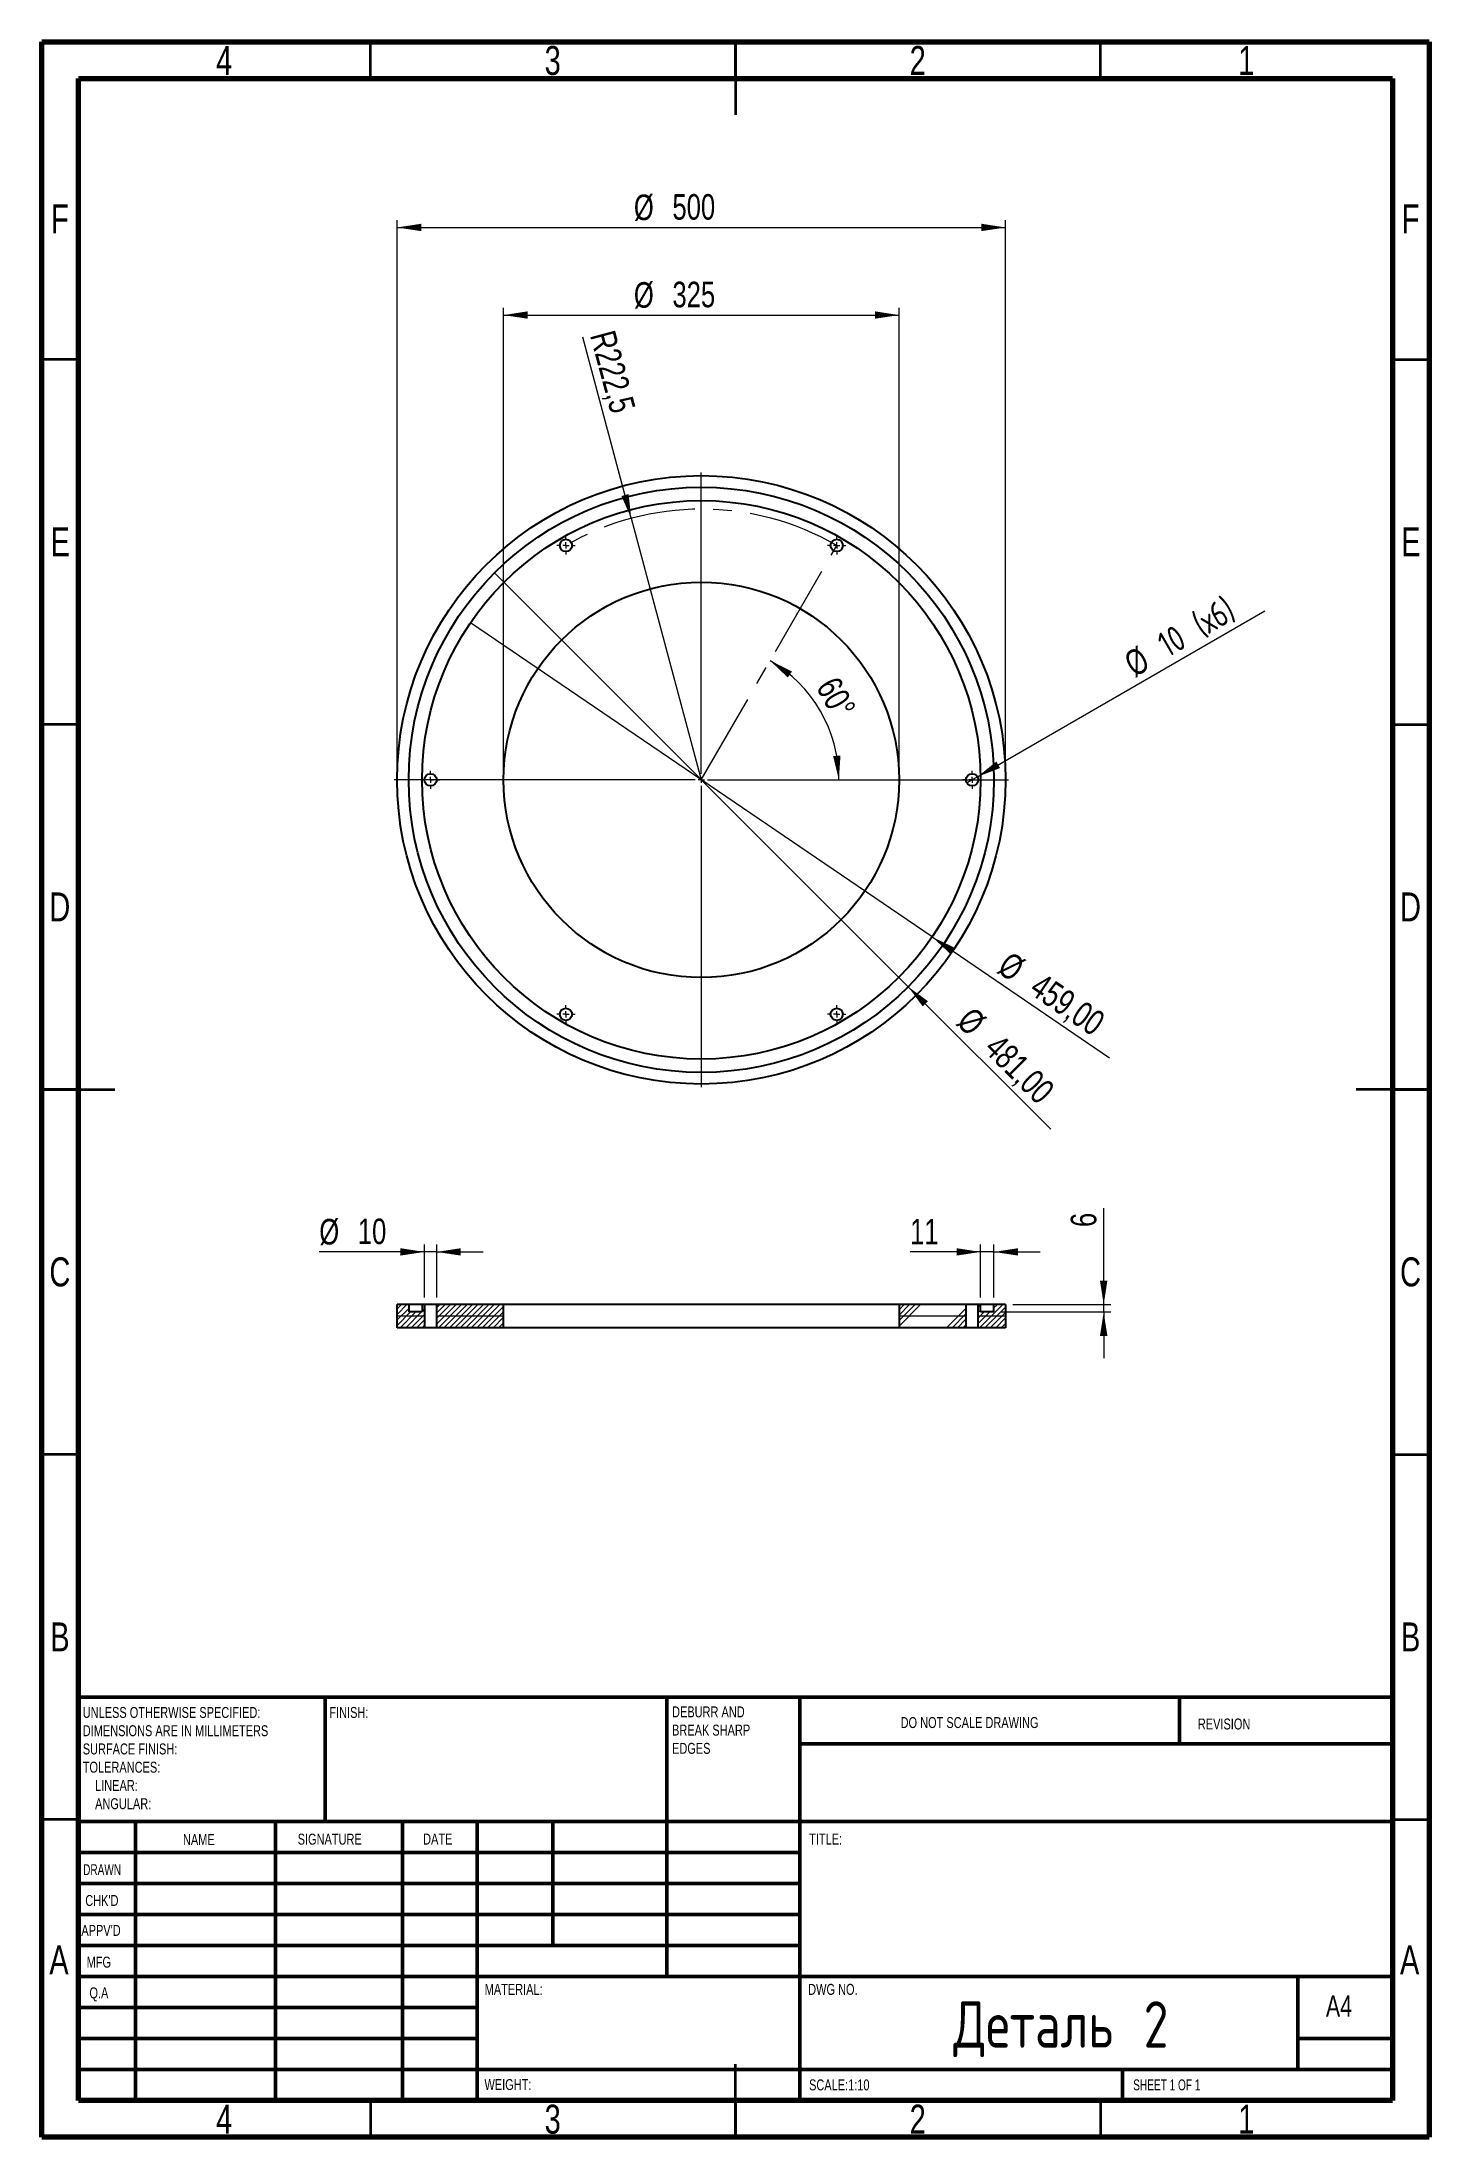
# Model space of a CAD drawing. Header units: millimetres. Extents: x 15 to 205, y 5 to 292.
import ezdxf

# ---------------------------------------------------------------- set-up
doc = ezdxf.new("R2010")
doc.units = ezdxf.units.MM
doc.linetypes.add('CENTERX2', pattern=[20.32, 12.7, -2.54, 2.54, -2.54])
doc.styles.add('SLDTEXTSTYLE0', font='TXT', dxfattribs={"width": 0.75})
doc.styles.add('SLDTEXTSTYLE1', font='TXT', dxfattribs={"width": 0.686449})
doc.styles.add('SLDTEXTSTYLE2', font='TXT', dxfattribs={"width": 0.6875})
doc.styles.add('SLDTEXTSTYLE3', font='TXT', dxfattribs={"width": 0.75, "bigfont": 'bigfont'})
doc.dimstyles.new('SLDDIMSTYLE0', dxfattribs={"dimtxt": 3.5, "dimasz": 3.302, "dimexe": 0, "dimexo": 0.0625, "dimgap": 0.875, "dimtad": 1, "dimdec": 1, "dimlfac": 6, "dimrnd": 1e-09, "dimzin": 12, "dimdsep": 46, "dimtxsty": 'SLDTEXTSTYLE0', "dimsah": 1, "dimcen": 0, "dimadec": 0, "dimazin": 3, "dimtfac": 1, "dimtdec": 1, "dimtofl": 0, "dimtmove": 0, "dimatfit": 3, "dimfxl": 1, "dimfrac": 2, "dimtolj": 1, "dimtzin": 12, "dimarcsym": 0})
doc.dimstyles.new('SLDDIMSTYLE1', dxfattribs={"dimtxt": 3.5, "dimasz": 3.302, "dimexe": 0, "dimexo": 0.0625, "dimgap": 0.875, "dimtad": 1, "dimdec": 4, "dimlfac": 6, "dimzin": 12, "dimdsep": 46, "dimtxsty": 'SLDTEXTSTYLE0', "dimsah": 1, "dimcen": 0.09, "dimazin": 3, "dimtfac": 1, "dimtofl": 0, "dimtmove": 0, "dimatfit": 3, "dimfxl": 1, "dimfrac": 2, "dimtolj": 1, "dimtzin": 12, "dimarcsym": 0})
doc.dimstyles.new('SLDDIMSTYLE2', dxfattribs={"dimtxt": 3.5, "dimasz": 3.302, "dimexe": 0, "dimexo": 0.0625, "dimgap": 0.875, "dimtad": 1, "dimdec": 0, "dimlfac": 6, "dimrnd": 1e-09, "dimzin": 12, "dimdsep": 46, "dimtxsty": 'SLDTEXTSTYLE0', "dimsah": 1, "dimcen": 0.09, "dimadec": 0, "dimazin": 3, "dimtfac": 1, "dimtdec": 0, "dimtofl": 0, "dimtmove": 0, "dimatfit": 3, "dimfxl": 1, "dimfrac": 2, "dimtolj": 1, "dimtzin": 12, "dimarcsym": 0})
doc.dimstyles.new('SLDDIMSTYLE3', dxfattribs={"dimtxt": 3.5, "dimasz": 3.302, "dimexe": 0, "dimexo": 0.0625, "dimgap": 0.875, "dimtad": 1, "dimdec": 0, "dimlfac": 6, "dimrnd": 1e-09, "dimzin": 12, "dimdsep": 46, "dimtxsty": 'SLDTEXTSTYLE0', "dimblk1": 'NONE', "dimsah": 1, "dimcen": 0, "dimadec": 0, "dimazin": 3, "dimtfac": 1, "dimtdec": 0, "dimtmove": 0, "dimatfit": 3, "dimldrblk": 'NONE', "dimfxl": 1, "dimfrac": 2, "dimtolj": 1, "dimtzin": 12, "dimarcsym": 0})
doc.dimstyles.new('SLDDIMSTYLE4', dxfattribs={"dimtxt": 3.5, "dimasz": 3.302, "dimexe": 0, "dimexo": 0.0625, "dimgap": 0.875, "dimtad": 1, "dimlfac": 6, "dimrnd": 1e-09, "dimzin": 12, "dimdsep": 46, "dimtxsty": 'SLDTEXTSTYLE0', "dimblk1": 'NONE', "dimsah": 1, "dimcen": 0, "dimadec": 0, "dimazin": 3, "dimtfac": 1, "dimtmove": 0, "dimatfit": 3, "dimldrblk": 'NONE', "dimfxl": 1, "dimfrac": 2, "dimtolj": 1, "dimtzin": 12, "dimarcsym": 0})
doc.dimstyles.new('SLDDIMSTYLE5', dxfattribs={"dimtxt": 3.5, "dimasz": 3.302, "dimexe": 0, "dimexo": 0.0625, "dimgap": 0.875, "dimtad": 1, "dimdec": 0, "dimlfac": 6, "dimrnd": 1e-09, "dimzin": 12, "dimdsep": 46, "dimtxsty": 'SLDTEXTSTYLE0', "dimsah": 1, "dimcen": 0.09, "dimadec": 0, "dimazin": 3, "dimtfac": 1, "dimtdec": 0, "dimtmove": 0, "dimatfit": 0, "dimfxl": 1, "dimfrac": 2, "dimtolj": 1, "dimtzin": 12, "dimarcsym": 0})
pattern_1 = [(0, (0, 0), (0, 3.175), []), (135, (1.5875, -1.5875), (-6.35, -6.35), [4.49013, -4.49013]), (135, (2.381, -1.5875), (-6.35, -6.35), [4.49013, -4.49013]), (135, (3.175, -1.5875), (-6.35, -6.35), [4.49013, -4.49013])]

# ---------------------------------------------------------------- blocks, each defined once
blk = doc.blocks.new('SW_NOTE_0')
at = {"color": 0, "linetype": 'Continuous', "lineweight": 0, "char_height": 1.5, "attachment_point": 1, "style": 'SLDTEXTSTYLE0'}
for s, insert in [('UNLESS OTHERWISE SPECIFIED:', (0, 1.93)), ('DIMENSIONS ARE IN MILLIMETERS', (0, -0.57)), ('TOLERANCES:', (0, -5.57)), ('SURFACE FINISH:', (0, -3.07)), ('LINEAR:', (1.69, -8.07)), ('ANGULAR:', (1.69, -10.57))]:
    blk.add_mtext(s, dxfattribs=dict(at, insert=insert))
blk = doc.blocks.new('SW_NOTE_0_1')
at = {"color": 0, "linetype": 'Continuous', "lineweight": 0, "char_height": 1.5, "attachment_point": 1, "style": 'SLDTEXTSTYLE0'}
for s, insert in [('DEBURR AND', (0, 1.93)), ('BREAK SHARP', (0, -0.57)), ('EDGES', (0, -3.07))]:
    blk.add_mtext(s, dxfattribs=dict(at, insert=insert))
blk = doc.blocks.new('_D')
at = {"color": 7, "linetype": 'Continuous', "lineweight": 0}
for q in [(89.07, 251.56), (105.32, 190.92)]:
    blk.add_line((95.72, 226.74), q, dxfattribs=at)
at = {"color": 7, "linetype": 'Continuous', "lineweight": 18}
blk.add_solid([(95.72, 226.74), (95.36, 230.06), (94.38, 229.79)], dxfattribs=at)
at = {"color": 7, "linetype": 'Continuous', "lineweight": 18, "insert": (93.43, 252.73), "char_height": 3.5, "attachment_point": 1, "rotation": 285, "style": 'SLDTEXTSTYLE0'}
blk.add_mtext('R222,5', dxfattribs=at)
blk = doc.blocks.new('_D_1')
at = {"color": 7, "linetype": 'Continuous', "lineweight": 18}
blk.add_arc((105.32, 190.92), 18.84, 0, 60, dxfattribs=at)
for points in [[(114.74, 207.24), (117.16, 204.93), (117.74, 205.76)], [(124.16, 190.92), (124.38, 194.25), (123.37, 194.16)]]:
    blk.add_solid(points, dxfattribs=at)
at = {"color": 7, "linetype": 'Continuous', "lineweight": 18, "insert": (124.02, 205.34), "char_height": 3.5, "attachment_point": 1, "rotation": 299.0673, "style": 'SLDTEXTSTYLE0'}
blk.add_mtext('60°', dxfattribs=at)
blk = doc.blocks.new('_D_2')
at = {"color": 7, "linetype": 'Continuous', "lineweight": 0}
for p, q in [((63.65, 191.92), (63.65, 267.58)), ((146.99, 191.92), (146.99, 267.58)), ((63.65, 266.58), (146.99, 266.58))]:
    blk.add_line(p, q, dxfattribs=at)
at = {"color": 7, "linetype": 'Continuous', "lineweight": 18}
for points in [[(63.65, 266.58), (66.96, 266.08), (66.96, 267.09)], [(146.99, 266.58), (143.68, 267.09), (143.68, 266.08)]]:
    blk.add_solid(points, dxfattribs=at)
at = {"color": 7, "linetype": 'Continuous', "lineweight": 18, "char_height": 3.5, "attachment_point": 1, "style": 'SLDTEXTSTYLE0'}
for s, insert in [('%%c', (96.08, 271.09)), ('500', (101.36, 271.15))]:
    blk.add_mtext(s, dxfattribs=dict(at, insert=insert))
blk = doc.blocks.new('_D_3')
at = {"color": 7, "linetype": 'Continuous', "lineweight": 0}
for p, q in [((78.24, 191.92), (78.24, 255.58)), ((132.4, 191.92), (132.4, 255.58)), ((78.24, 254.58), (132.4, 254.58))]:
    blk.add_line(p, q, dxfattribs=at)
at = {"color": 7, "linetype": 'Continuous', "lineweight": 18}
for points in [[(78.24, 254.58), (81.54, 254.08), (81.54, 255.09)], [(132.4, 254.58), (129.1, 255.09), (129.1, 254.08)]]:
    blk.add_solid(points, dxfattribs=at)
at = {"color": 7, "linetype": 'Continuous', "lineweight": 18, "char_height": 3.5, "attachment_point": 1, "style": 'SLDTEXTSTYLE0'}
for s, insert in [('%%c', (96.08, 259.09)), ('325', (101.36, 259.15))]:
    blk.add_mtext(s, dxfattribs=dict(at, insert=insert))
blk = doc.blocks.new('_D_4')
at = {"color": 7, "linetype": 'Continuous', "lineweight": 0}
for q in [(182.49, 214.06), (141.68, 190.5)]:
    blk.add_line((143.13, 191.33), q, dxfattribs=at)
at = {"color": 7, "linetype": 'Continuous', "lineweight": 18}
blk.add_solid([(143.13, 191.33), (146.24, 192.54), (145.73, 193.42)], dxfattribs=at)
at = {"color": 7, "linetype": 'Continuous', "lineweight": 18, "char_height": 3.5, "attachment_point": 1, "rotation": 30}
for s, insert, style in [('10 (х6)', (167.45, 210.64), 'SLDTEXTSTYLE3'), ('%%c', (162.9, 207.95), 'SLDTEXTSTYLE0')]:
    blk.add_mtext(s, dxfattribs=dict(at, insert=insert, style=style))
blk = doc.blocks.new('_None')
blk = doc.blocks.new('_D_5')
at = {"color": 7, "linetype": 'Continuous', "lineweight": 0}
for q in [(76.98, 219.26), (153.18, 143.06)]:
    blk.add_line((133.66, 162.57), q, dxfattribs=at)
at = {"color": 7, "linetype": 'Continuous', "lineweight": 18}
blk.add_solid([(133.66, 162.57), (135.64, 159.88), (136.36, 160.6)], dxfattribs=at)
at = {"color": 7, "linetype": 'Continuous', "lineweight": 18, "char_height": 3.5, "attachment_point": 1, "rotation": 315, "style": 'SLDTEXTSTYLE0'}
for s, insert in [('%%c', (142.58, 160.03)), ('481,00', (146.35, 156.34))]:
    blk.add_mtext(s, dxfattribs=dict(at, insert=insert))
blk = doc.blocks.new('_D_6')
at = {"color": 7, "linetype": 'Continuous', "lineweight": 0}
for q in [(73.7, 212.44), (161.22, 152.86)]:
    blk.add_line((136.94, 169.39), q, dxfattribs=at)
at = {"color": 7, "linetype": 'Continuous', "lineweight": 18}
blk.add_solid([(136.94, 169.39), (139.38, 167.11), (139.95, 167.95)], dxfattribs=at)
at = {"color": 7, "linetype": 'Continuous', "lineweight": 18, "char_height": 3.5, "attachment_point": 1, "rotation": 325.7544, "style": 'SLDTEXTSTYLE0'}
for s, insert in [('%%c', (147.64, 167.56)), ('459,00', (152.03, 164.64))]:
    blk.add_mtext(s, dxfattribs=dict(at, insert=insert))
blk = doc.blocks.new('SW_CENTERMARKSYMBOL_0')
at = {"color": 0, "linetype": 'Continuous', "lineweight": 18}
for p, q in [((0, 0.83), (0, 42.08)), ((-0.83, 0), (-42.08, 0)), ((0, 0), (-0.42, 0)), ((0, 0), (0, 0.42)), ((0, 0), (0, -0.42)), ((0, 0), (0.42, 0)), ((0.83, 0), (42.08, 0)), ((0, -0.83), (0, -42.08))]:
    blk.add_line(p, q, dxfattribs=at)
blk = doc.blocks.new('SW_CENTERMARKSYMBOL_1')
at = {"color": 0, "linetype": 'Continuous', "lineweight": 18}
for p, q in [((-0.83, 0), (-1.25, 0)), ((0, 0), (-0.42, 0)), ((0, 0.83), (0, 1.25)), ((0, 0), (0, 0.42)), ((0, 0), (0, -0.42)), ((0, 0), (0.42, 0)), ((0.83, 0), (1.25, 0)), ((0, -0.83), (0, -1.25))]:
    blk.add_line(p, q, dxfattribs=at)
blk = doc.blocks.new('SW_CENTERMARKSYMBOL_2')
at = {"color": 0, "linetype": 'Continuous', "lineweight": 18}
for p, q in [((-0.83, 0), (-1.25, 0)), ((0, 0), (-0.42, 0)), ((0, 0.83), (0, 1.25)), ((0, 0), (0, 0.42)), ((0, 0), (0, -0.42)), ((0, 0), (0.42, 0)), ((0.83, 0), (1.25, 0)), ((0, -0.83), (0, -1.25))]:
    blk.add_line(p, q, dxfattribs=at)
blk = doc.blocks.new('SW_CENTERMARKSYMBOL_3')
at = {"color": 0, "linetype": 'Continuous', "lineweight": 18}
for p, q in [((-0.83, 0), (-1.25, 0)), ((0, 0), (-0.42, 0)), ((0, 0.83), (0, 1.25)), ((0, 0), (0, 0.42)), ((0, 0), (0, -0.42)), ((0, 0), (0.42, 0)), ((0.83, 0), (1.25, 0)), ((0, -0.83), (0, -1.25))]:
    blk.add_line(p, q, dxfattribs=at)
blk = doc.blocks.new('SW_CENTERMARKSYMBOL_4')
at = {"color": 0, "linetype": 'Continuous', "lineweight": 18}
for p, q in [((-0.83, 0), (-1.25, 0)), ((0, 0), (-0.42, 0)), ((0, 0.83), (0, 1.25)), ((0, 0), (0, 0.42)), ((0, 0), (0, -0.42)), ((0, 0), (0.42, 0)), ((0.83, 0), (1.25, 0)), ((0, -0.83), (0, -1.25))]:
    blk.add_line(p, q, dxfattribs=at)
blk = doc.blocks.new('SW_CENTERMARKSYMBOL_5')
at = {"color": 0, "linetype": 'Continuous', "lineweight": 18}
for p, q in [((-0.83, 0), (-1.25, 0)), ((0, 0), (-0.42, 0)), ((0, 0.83), (0, 1.25)), ((0, 0), (0, 0.42)), ((0, 0), (0, -0.42)), ((0, 0), (0.42, 0)), ((0.83, 0), (1.25, 0)), ((0, -0.83), (0, -1.25))]:
    blk.add_line(p, q, dxfattribs=at)
blk = doc.blocks.new('SW_CENTERMARKSYMBOL_6')
at = {"color": 0, "linetype": 'Continuous', "lineweight": 18}
for p, q in [((-0.83, 0), (-1.25, 0)), ((0, 0), (-0.42, 0)), ((0, 0.83), (0, 1.25)), ((0, 0), (0, 0.42)), ((0, 0), (0, -0.42)), ((0, 0), (0.42, 0)), ((0.83, 0), (1.25, 0)), ((0, -0.83), (0, -1.25))]:
    blk.add_line(p, q, dxfattribs=at)
blk = doc.blocks.new('SW_HATCH_0')
at = {"color": 0, "linetype": 'Continuous', "lineweight": 0}
for p, q in [((0, 0), (-0.59, -0.59)), ((0.75, 0), (-0.59, -1.34)), ((2.99, 0), (2.82, -0.17)), ((0.99, -0.51), (-0.59, -2.09)), ((1.25, -1), (-0.59, -2.84)), ((1.99, -1), (-0.17, -3.17)), ((2.74, -1), (0.58, -3.17)), ((3.16, -1.33), (1.32, -3.17)), ((3.16, -2.08), (2.07, -3.17)), ((3.16, -0.59), (2.82, -0.92)), ((3.16, -2.83), (2.82, -3.17))]:
    blk.add_line(p, q, dxfattribs=at)
blk = doc.blocks.new('SW_HATCH_1')
at = {"color": 0, "linetype": 'Continuous', "lineweight": 0}
for p, q in [((0, 0), (-0.42, -0.42)), ((0.75, 0), (-0.42, -1.16)), ((1.5, 0), (-0.42, -1.91)), ((2.25, 0), (-0.42, -2.66)), ((2.99, 0), (-0.17, -3.17)), ((3.74, 0), (0.58, -3.17)), ((4.49, 0), (1.32, -3.17)), ((5.24, 0), (2.07, -3.17)), ((5.99, 0), (2.82, -3.17)), ((6.74, 0), (3.57, -3.17)), ((7.48, 0), (4.32, -3.17)), ((8.23, 0), (5.07, -3.17)), ((8.75, -0.23), (5.81, -3.17)), ((8.75, -0.98), (6.56, -3.17)), ((8.75, -1.73), (7.31, -3.17)), ((8.75, -2.47), (8.06, -3.17))]:
    blk.add_line(p, q, dxfattribs=at)
blk = doc.blocks.new('SW_HATCH_2')
at = {"color": 0, "linetype": 'Continuous', "lineweight": 0}
for p, q in [((0, 0), (-0.69, -0.69)), ((0.75, 0), (-0.69, -1.44)), ((1.5, 0), (-0.69, -2.19)), ((2.25, 0), (-0.69, -2.94)), ((8.47, -0.51), (5.81, -3.17)), ((8.47, -1.25), (6.56, -3.17)), ((8.47, -2), (7.31, -3.17)), ((8.47, -2.75), (8.06, -3.17))]:
    blk.add_line(p, q, dxfattribs=at)
blk = doc.blocks.new('SW_HATCH_3')
at = {"color": 0, "linetype": 'Continuous', "lineweight": 0}
for p, q in [((0, 0), (-0.33, -0.33)), ((3, 0), (-0.17, -3.16)), ((2.25, 0), (1.83, -0.41)), ((0, -0.75), (-0.33, -1.08)), ((0.5, -1), (-0.33, -1.83)), ((1.25, -1), (-0.33, -2.58)), ((3.42, -0.33), (0.58, -3.16)), ((3.42, -1.07), (1.33, -3.16)), ((3.42, -1.82), (2.07, -3.16)), ((3.42, -2.57), (2.82, -3.16))]:
    blk.add_line(p, q, dxfattribs=at)
blk = doc.blocks.new('_D_7')
at = {"color": 7, "linetype": 'Continuous', "lineweight": 0}
for p, q in [((160.43, 119.03), (160.43, 132.24)), ((146.4, 118.03), (161.43, 118.03)), ((147.99, 119.03), (161.43, 119.03)), ((160.43, 118.03), (160.43, 119.03)), ((160.43, 118.03), (160.43, 111.68))]:
    blk.add_line(p, q, dxfattribs=at)
at = {"color": 7, "linetype": 'Continuous', "lineweight": 18}
for points in [[(160.43, 119.03), (160.94, 122.33), (159.92, 122.33)], [(160.43, 118.03), (159.92, 114.73), (160.94, 114.73)]]:
    blk.add_solid(points, dxfattribs=at)
at = {"color": 7, "linetype": 'Continuous', "lineweight": 18, "insert": (155.92, 129.66), "char_height": 3.5, "attachment_point": 1, "rotation": 90, "style": 'SLDTEXTSTYLE0'}
blk.add_mtext('6', dxfattribs=at)
blk = doc.blocks.new('_D_8')
at = {"color": 7, "linetype": 'Continuous', "lineweight": 0}
for p, q in [((143.57, 120.03), (143.57, 127.25)), ((145.4, 120.03), (145.4, 127.25)), ((143.57, 126.25), (133.91, 126.25)), ((145.4, 126.25), (143.57, 126.25)), ((145.4, 126.25), (151.75, 126.25))]:
    blk.add_line(p, q, dxfattribs=at)
at = {"color": 7, "linetype": 'Continuous', "lineweight": 18}
for points in [[(143.57, 126.25), (140.27, 126.76), (140.27, 125.75)], [(145.4, 126.25), (148.71, 125.75), (148.71, 126.76)]]:
    blk.add_solid(points, dxfattribs=at)
at = {"color": 7, "linetype": 'Continuous', "lineweight": 18, "insert": (133.91, 130.77), "char_height": 3.5, "attachment_point": 1, "style": 'SLDTEXTSTYLE0'}
blk.add_mtext('11', dxfattribs=at)
blk = doc.blocks.new('_D_9')
at = {"color": 7, "linetype": 'Continuous', "lineweight": 0}
for p, q in [((67.4, 120.03), (67.4, 127.25)), ((69.07, 120.03), (69.07, 127.25)), ((67.4, 126.25), (52.99, 126.25)), ((69.07, 126.25), (67.4, 126.25)), ((69.07, 126.25), (75.42, 126.25))]:
    blk.add_line(p, q, dxfattribs=at)
at = {"color": 7, "linetype": 'Continuous', "lineweight": 18}
for points in [[(67.4, 126.25), (64.1, 126.76), (64.1, 125.75)], [(69.07, 126.25), (72.37, 125.75), (72.37, 126.76)]]:
    blk.add_solid(points, dxfattribs=at)
at = {"color": 7, "linetype": 'Continuous', "lineweight": 18, "char_height": 3.5, "attachment_point": 1, "style": 'SLDTEXTSTYLE0'}
for s, insert in [('%%c', (52.99, 130.77)), ('10', (58.27, 130.82))]:
    blk.add_mtext(s, dxfattribs=dict(at, insert=insert))

msp = doc.modelspace()

# ---------------------------------------------------------------- hatches: boundary and pattern name
at = {"linetype": 'Continuous', "lineweight": 18}
h = msp.add_hatch(dxfattribs=at)
h.set_pattern_fill('CORK', style=0)
h.set_pattern_definition(pattern_1)
h.paths.add_polyline_path([(65.236861, 119.027472), (63.653528, 119.027472), (63.653528, 115.860806), (67.403528, 115.860806), (67.403528, 119.027472), (67.070194, 119.027472), (67.070194, 118.027472), (65.236861, 118.027472)], flags=0)
h = msp.add_hatch(dxfattribs=at)
h.set_pattern_fill('CORK', style=0)
h.set_pattern_definition(pattern_1)
h.paths.add_polyline_path([(78.236861, 115.860806), (78.236861, 119.027472), (69.070194, 119.027472), (69.070194, 115.860806)], flags=0)
h = msp.add_hatch(dxfattribs=at)
h.set_pattern_fill('CORK', style=0)
h.set_pattern_definition(pattern_1)
h.paths.add_polyline_path([(132.403528, 119.027472), (132.403528, 115.860806), (141.570194, 115.860806), (141.570194, 119.027472)], flags=0)
h = msp.add_hatch(dxfattribs=at)
h.set_pattern_fill('CORK', style=0)
h.set_pattern_definition(pattern_1)
h.paths.add_polyline_path([(146.986861, 119.027472), (145.403528, 119.027472), (145.403528, 118.027472), (143.570194, 118.027472), (143.570194, 119.027472), (143.236861, 119.027472), (143.236861, 115.860806), (146.986861, 115.860806)], flags=0)

# ---------------------------------------------------------------- linework, layer by layer
at = {"color": 7, "linetype": 'Continuous', "lineweight": 70}
for p, q in [((15, 5), (15, 292)), ((15, 292), (205, 292)), ((205, 292), (205, 5)), ((20, 10), (20, 287)), ((20, 287), (200, 287)), ((200, 287), (200, 10)), ((200, 10), (20, 10)), ((205, 5), (15, 5))]:
    msp.add_line(p, q, dxfattribs=at)
at = {"color": 7, "linetype": 'Continuous', "lineweight": 35}
for p, q in [((60, 287), (60, 292)), ((110, 292), (110, 282)), ((110, 287), (110, 292)), ((160, 287), (160, 292)), ((20, 248.5), (15, 248.5)), ((200, 248.5), (205, 248.5)), ((20, 198.5), (15, 198.5)), ((200, 198.5), (205, 198.5)), ((15, 148.5), (25, 148.5)), ((20, 148.5), (15, 148.5)), ((205, 148.5), (195, 148.5)), ((200, 148.5), (205, 148.5)), ((20, 98.5), (15, 98.5)), ((200, 98.5), (205, 98.5)), ((20, 48.5), (15, 48.5)), ((200, 48.5), (205, 48.5)), ((110, 5), (110, 15)), ((60, 10), (60, 5)), ((110, 10), (110, 5)), ((160, 10), (160, 5))]:
    msp.add_line(p, q, dxfattribs=at)
at = {"color": 7, "linetype": 'CENTERX2', "lineweight": 18}
msp.add_line((105.320194, 190.916512), (123.861861, 223.03162), dxfattribs=at)
at = {"color": 7, "linetype": 'Continuous', "lineweight": 25}
for p, q in [((63.653528, 115.860806), (63.653528, 119.027472)), ((65.236861, 119.027472), (63.653528, 119.027472)), ((65.236861, 119.027472), (65.236861, 118.027472)), ((67.070194, 119.027472), (65.236861, 119.027472)), ((67.070194, 118.027472), (65.236861, 118.027472)), ((67.070194, 119.027472), (67.070194, 118.027472)), ((67.403528, 119.027472), (67.070194, 119.027472)), ((67.403528, 119.027472), (67.403528, 115.860806)), ((69.070194, 119.027472), (67.403528, 119.027472)), ((69.070194, 115.860806), (69.070194, 119.027472)), ((78.236861, 119.027472), (69.070194, 119.027472)), ((78.236861, 115.860806), (78.236861, 119.027472)), ((132.403528, 119.027472), (78.236861, 119.027472)), ((132.403528, 119.027472), (132.403528, 115.860806)), ((141.570194, 119.027472), (132.403528, 119.027472)), ((141.570194, 119.027472), (141.570194, 115.860806)), ((143.236861, 119.027472), (141.570194, 119.027472)), ((143.236861, 115.860806), (143.236861, 119.027472)), ((143.570194, 119.027472), (143.236861, 119.027472)), ((145.403528, 119.027472), (143.570194, 119.027472)), ((143.570194, 118.027472), (143.570194, 119.027472)), ((145.403528, 118.027472), (143.570194, 118.027472)), ((145.403528, 118.027472), (145.403528, 119.027472)), ((146.986861, 119.027472), (145.403528, 119.027472)), ((146.986861, 119.027472), (146.986861, 115.860806)), ((67.403528, 115.860806), (63.653528, 115.860806)), ((69.070194, 115.860806), (67.403528, 115.860806)), ((78.236861, 115.860806), (69.070194, 115.860806)), ((132.403528, 115.860806), (78.236861, 115.860806)), ((141.570194, 115.860806), (132.403528, 115.860806)), ((143.236861, 115.860806), (141.570194, 115.860806)), ((146.986861, 115.860806), (143.236861, 115.860806))]:
    msp.add_line(p, q, dxfattribs=at)
at = {"color": 7, "linetype": 'Continuous', "lineweight": 50}
for p, q in [((20, 65.25), (200, 65.25)), ((20, 65.25), (20, 10)), ((53.8, 48.25), (53.8, 65.25)), ((100.6, 65.25), (100.6, 27)), ((118.8, 65.25), (118.8, 10)), ((170.8, 58.875), (170.8, 65.25)), ((200, 58.875), (118.8, 58.875)), ((200, 48.25), (20, 48.25)), ((27.8, 48.25), (27.8, 10)), ((46.990952, 48.25), (46.990952, 10)), ((64.398926, 48.25), (64.398926, 10)), ((74.6, 10), (74.6, 48.25)), ((85, 31.25), (85, 48.25)), ((118.8, 44), (20, 44)), ((118.8, 39.75), (20, 39.75)), ((118.8, 35.5), (20, 35.5)), ((118.8, 31.25), (20, 31.25)), ((74.6, 27), (20, 27)), ((74.6, 27), (200, 27)), ((187, 14.25), (187, 27)), ((74.6, 22.749928), (20, 22.749928)), ((74.6, 18.5), (20, 18.5)), ((200, 18.5), (187, 18.5)), ((20, 14.25), (200, 14.25)), ((163, 10), (163, 14.25))]:
    msp.add_line(p, q, dxfattribs=at)
at = {"color": 7, "linetype": 'Continuous', "lineweight": 25}
for centre, radius in [((105.320194, 190.916512), 41.666667), ((105.320194, 190.916512), 40.083333), ((105.320194, 190.916512), 38.25), ((86.778528, 223.03162), 0.833333), ((123.861861, 223.03162), 0.833333), ((105.320194, 190.916512), 27.083333), ((68.236861, 190.916512), 0.833333), ((142.403528, 190.916512), 0.833333), ((86.778528, 158.801403), 0.833333), ((123.861861, 158.801403), 0.833333)]:
    msp.add_circle(centre, radius, dxfattribs=at)
at = {"color": 7, "linetype": 'CENTERX2', "lineweight": 18}
msp.add_arc((105.320194, 190.916512), 37.083333, 60, 120, dxfattribs=at)

# ---------------------------------------------------------------- block references
at = {"color": 7, "linetype": 'Continuous', "lineweight": 0}
for name, p in [('SW_CENTERMARKSYMBOL_0', (105.320194, 190.916512)), ('SW_CENTERMARKSYMBOL_6', (86.778528, 223.03162)), ('SW_CENTERMARKSYMBOL_1', (123.861861, 223.03162)), ('SW_CENTERMARKSYMBOL_5', (68.236861, 190.916512)), ('SW_CENTERMARKSYMBOL_2', (142.403528, 190.916512)), ('SW_CENTERMARKSYMBOL_4', (86.778528, 158.801403)), ('SW_CENTERMARKSYMBOL_3', (123.861861, 158.801403)), ('SW_HATCH_0', (64.247311, 119.027472)), ('SW_HATCH_1', (69.485794, 119.027472)), ('SW_HATCH_2', (133.095941, 119.027472)), ('SW_HATCH_3', (143.570194, 119.02476)), ('SW_NOTE_0', (20.593669, 61.98737)), ('SW_NOTE_0_1', (101.309216, 62.06949))]:
    msp.add_blockref(name, p, dxfattribs=at)

# ---------------------------------------------------------------- texts
for s, insert, char_height, attachment_point, style in [('4', (39.960037, 291.441827), 3.96875, 2, 'SLDTEXTSTYLE0'), ('3', (84.960037, 291.441827), 3.96875, 2, 'SLDTEXTSTYLE0'), ('2', (134.960037, 291.441827), 3.96875, 2, 'SLDTEXTSTYLE0'), ('1', (179.960037, 291.441827), 3.96875, 2, 'SLDTEXTSTYLE0'), ('F', (17.45774, 269.751779), 3.96875, 2, 'SLDTEXTSTYLE0'), ('F', (202.45774, 269.751779), 3.96875, 2, 'SLDTEXTSTYLE0'), ('E', (17.507809, 225.501779), 3.96875, 2, 'SLDTEXTSTYLE0'), ('E', (202.507809, 225.501779), 3.96875, 2, 'SLDTEXTSTYLE0'), ('D', (17.452687, 175.501779), 3.96875, 2, 'SLDTEXTSTYLE0'), ('D', (202.452687, 175.501779), 3.96875, 2, 'SLDTEXTSTYLE0'), ('C', (17.458659, 125.501779), 3.96875, 2, 'SLDTEXTSTYLE0'), ('C', (202.458659, 125.501779), 3.96875, 2, 'SLDTEXTSTYLE0'), ('B', (17.470602, 75.501779), 3.96875, 2, 'SLDTEXTSTYLE0'), ('B', (202.470602, 75.501779), 3.96875, 2, 'SLDTEXTSTYLE0'), ('FINISH:', (54.371292, 63.919272), 1.5, 1, 'SLDTEXTSTYLE0'), ('DO NOT SCALE DRAWING', (132.614641, 62.532994), 1.5, 1, 'SLDTEXTSTYLE0'), ('REVISION', (173.327582, 62.334909), 1.5, 1, 'SLDTEXTSTYLE0'), ('NAME', (34.322239, 46.501483), 1.5, 1, 'SLDTEXTSTYLE0'), ('SIGNATURE', (50.033588, 46.561756), 1.5, 1, 'SLDTEXTSTYLE0'), ('DATE', (67.214702, 46.576179), 1.5, 1, 'SLDTEXTSTYLE0'), ('TITLE:', (120.090161, 46.576179), 1.5, 1, 'SLDTEXTSTYLE0'), ('DRAWN', (20.643363, 42.384781), 1.5, 1, 'SLDTEXTSTYLE1'), ("CHK'D", (20.939222, 38.161853), 1.5, 1, 'SLDTEXTSTYLE0'), ("APPV'D", (20.401722, 34.065867), 1.5, 1, 'SLDTEXTSTYLE0'), ('A', (17.339688, 31.251779), 3.96875, 2, 'SLDTEXTSTYLE0'), ('MFG', (21.124011, 29.715784), 1.5, 1, 'SLDTEXTSTYLE0'), ('A', (202.339688, 31.251779), 3.96875, 2, 'SLDTEXTSTYLE0'), ('MATERIAL:', (75.645862, 25.986056), 1.5, 1, 'SLDTEXTSTYLE0'), ('DWG NO.', (119.953002, 25.986056), 1.5, 1, 'SLDTEXTSTYLE0'), ('Q.A', (21.509037, 25.504662), 1.5, 1, 'SLDTEXTSTYLE0'), ('Деталь 2', (154.565481, 23.606911), 6.35, 2, 'SLDTEXTSTYLE3'), ('A4', (190.871156, 24.406389), 2.9104167, 1, 'SLDTEXTSTYLE0'), ('WEIGHT:', (75.617811, 12.949312), 1.4986, 1, 'SLDTEXTSTYLE0'), ('SCALE:1:10', (120.073966, 12.900087), 1.5, 1, 'SLDTEXTSTYLE0'), ('SHEET 1 OF 1', (164.478294, 12.900087), 1.5, 1, 'SLDTEXTSTYLE2'), ('4', (39.960037, 9.441827), 3.96875, 2, 'SLDTEXTSTYLE0'), ('3', (84.960037, 9.441827), 3.96875, 2, 'SLDTEXTSTYLE0'), ('2', (134.960037, 9.441827), 3.96875, 2, 'SLDTEXTSTYLE0'), ('1', (179.960037, 9.441827), 3.96875, 2, 'SLDTEXTSTYLE0')]:
    msp.add_mtext(s, dxfattribs=dict(at, insert=insert, char_height=char_height, attachment_point=attachment_point, style=style))

# ---------------------------------------------------------------- dimensions: what is measured, and where the dimension line sits
at = {"color": 7, "linetype": 'Continuous', "lineweight": 18}
for base, p1, p2, dimstyle, picture, middle in [((146.986861, 266.583178), (63.653528, 190.916512), (146.986861, 190.916512), 'SLDDIMSTYLE2', '_D_2', (102.596483, 266.583178)), ((132.403528, 254.583178), (78.236861, 190.916512), (132.403528, 190.916512), 'SLDDIMSTYLE2', '_D_3', (102.596483, 254.583178)), ((67.403528, 126.254498), (69.070194, 119.027472), (67.403528, 119.027472), 'SLDDIMSTYLE5', '_D_9', (58.215158, 126.254498))]:
    dim = msp.add_linear_dim(base=base, p1=p1, p2=p2, text='%%c<>', dimstyle=dimstyle, dxfattribs=at)
    dim.commit()
    dim.dimension.update_dxf_attribs({"geometry": picture, "text_midpoint": middle, "dimtype": 160})
dim = msp.add_radius_dim(center=(105.320194, 190.916512), mpoint=(95.722321, 226.736261), dimstyle='SLDDIMSTYLE0', dxfattribs=at)
dim.commit()
dim.dimension.update_dxf_attribs({"geometry": '_D', "text_midpoint": (90.925684, 244.637602), "dimtype": 164})
dim = msp.add_angular_dim_2l(base=(121.639973, 200.33874), line1=((147.403528, 190.916512), (63.236861, 190.916512)), line2=((105.320194, 190.916512), (123.861861, 223.03162)), dimstyle='SLDDIMSTYLE1', dxfattribs=at)
dim.commit()
dim.dimension.update_dxf_attribs({"geometry": '_D_1', "text_midpoint": (121.791179, 200.071851), "dimtype": 162})
for p1, p2, dimstyle, picture, middle in [((76.976997, 219.259708), (133.663391, 162.573315), 'SLDDIMSTYLE4', '_D_5', (146.334206, 149.90252)), ((141.68184, 190.499845), (143.125215, 191.333178), 'SLDDIMSTYLE3', '_D_4', (173.915362, 209.109882)), ((73.701485, 212.441375), (136.938903, 169.391648), 'SLDDIMSTYLE4', '_D_6', (153.215871, 158.310899))]:
    dim = msp.add_diameter_dim_2p(p1=p1, p2=p2, dimstyle=dimstyle, dxfattribs=at)
    dim.commit()
    dim.dimension.update_dxf_attribs({"geometry": picture, "text_midpoint": middle, "dimtype": 163})
dim = msp.add_linear_dim(base=(160.427096, 119.027472), p1=(145.403528, 118.027472), p2=(146.986861, 119.027472), angle=90, dimstyle='SLDDIMSTYLE5', dxfattribs=at)
dim.commit()
dim.dimension.update_dxf_attribs({"geometry": '_D_7', "text_midpoint": (160.427096, 130.951362), "dimtype": 160})
dim = msp.add_linear_dim(base=(143.570194, 126.254498), p1=(145.403528, 119.027472), p2=(143.570194, 119.027472), dimstyle='SLDDIMSTYLE5', dxfattribs=at)
dim.commit()
dim.dimension.update_dxf_attribs({"geometry": '_D_8', "text_midpoint": (136.497189, 126.254498), "dimtype": 160})

doc.saveas('drawing.dxf')
